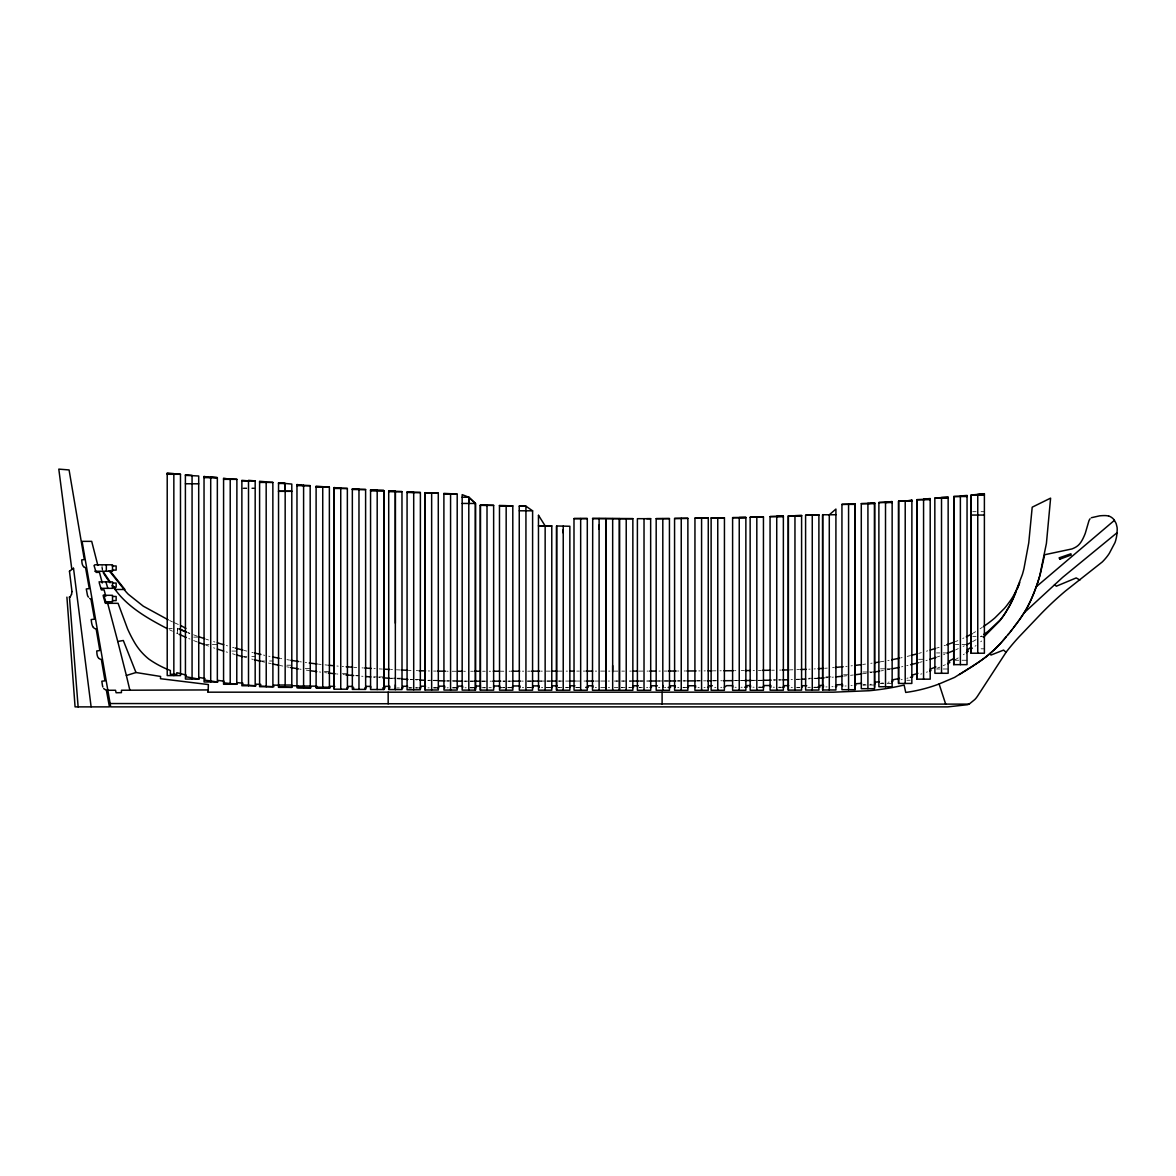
<?xml version="1.0" encoding="UTF-8"?>
<svg xmlns="http://www.w3.org/2000/svg" width="1176" height="1176" viewBox="0 0 1176 1176"><rect width="100%" height="100%" fill="white"/><g stroke="black" fill="none" stroke-linecap="round" stroke-linejoin="round"><path stroke-width="0.75" stroke-dasharray="5 3.75" d="M980.725 641.773L981.651 641.008M975.066 646.241L976.021 645.506M980.431 636.76L981.519 635.995M982.254 627.352L980.049 628.822M975.58 631.674L974.448 632.365A112.514 112.514 0 0 1 973.302 633.026M976.021 639.685L972.567 641.67M963.085 646.418L964.276 645.845M962.703 638.509L963.908 637.951M945.401 664.675L943.196 665.675M958.264 648.637L955.838 649.711M939.874 667.115L937.639 668.027M957.852 640.626L955.397 641.626M943.564 654.709L944.798 654.238M939.83 656.076L937.316 656.943M926.379 672.246L927.511 671.849M944.166 645.697L945.43 645.271M920.705 674.171L921.837 673.804M939.124 647.329L936.596 648.123M925.953 660.589L927.232 660.206M926.438 651.181L927.717 650.813M921.352 652.651L918.794 653.371M922.131 661.691L919.588 662.397M906.872 678.332L908.034 678.008M909.827 655.752L907.255 656.384M906.725 665.66L908.019 665.351M901.022 679.772L902.198 679.507M900.787 657.899L902.08 657.605M901.566 666.836L902.859 666.557M889.879 669.262L887.277 669.761M887.807 660.53L889.1 660.295M883.352 670.482L880.75 670.952M883.882 661.235L879.957 661.912M887.998 682.256L889.188 682.065M870.284 672.672L871.592 672.466M870.784 663.337L872.107 663.132M866.345 673.26L862.405 673.819M865.536 664.072L862.905 664.425M883.235 682.933L880.839 683.227M853.203 675.024L850.571 675.333M851.071 665.881L852.38 665.734M843.986 676.068L846.617 675.788M845.794 666.454L847.117 666.322M832.108 677.229L833.431 677.111M870.093 684.329L871.284 684.226M832.593 667.689L833.916 667.571M828.139 677.567L825.493 677.773M865.315 684.726L862.919 684.902M824.655 668.291L827.301 668.1M814.924 678.508L816.247 678.434M850.983 685.681L852.174 685.623M814.071 668.938L815.394 668.865M808.294 678.905L809.617 678.831M845 686.034L846.205 685.961M808.779 669.203L810.102 669.144M831.858 686.71L833.064 686.652M799.033 679.346L796.372 679.449M825.875 686.946L827.081 686.902M791.08 679.654L792.403 679.61M796.843 669.673L799.504 669.585M790.228 669.864L792.874 669.791M779.144 679.993L780.482 679.963M773.852 680.11L775.175 680.081M779.615 670.085L780.938 670.07M816.306 687.225L813.91 687.269M771.662 670.232L774.322 670.188M761.916 680.331L757.932 680.389M758.402 670.423L761.063 670.394M752.64 680.463L753.963 680.434M743.82 670.599L741.174 670.629M753.096 670.496L754.433 670.482M807.927 687.343L810.308 687.313M740.704 680.595L743.35 680.566M734.544 670.688L735.867 670.673M735.397 680.639L736.72 680.625M704.042 670.893L705.365 670.879M713.332 670.835L715.978 670.82M719.962 670.79L721.285 670.79M712.862 680.786L715.508 680.772M720.815 680.742L722.137 680.742M677.523 671.011L678.846 671.011M698.735 670.923L700.073 670.908M696.942 680.875L699.602 680.86M703.571 680.845L706.232 680.83M666.924 671.055L664.264 671.055M684.153 670.981L685.476 670.981M677.053 680.948L679.713 680.948M683.682 680.933L685.02 680.919M408.866 687.916L411.262 687.916M510.428 687.637L508.032 687.637M396.929 687.96L399.311 687.945M416.039 687.901L417.23 687.886M427.99 687.857L429.181 687.857M433.959 687.842L436.355 687.842M447.1 687.813L448.291 687.813M455.465 687.798L453.069 687.798M465.02 687.769L466.21 687.769M469.797 687.754L473.384 687.74M481.748 687.725L485.335 687.71L482.042 687.725M488.922 687.695L491.303 687.695M503.255 687.651L504.445 687.651M522.365 687.592L523.57 687.592M527.157 687.578L530.729 687.563M541.489 687.534L542.68 687.534M546.267 687.519L549.854 687.504M561.79 687.475L558.218 687.49L561.569 687.49M565.377 687.46L567.773 687.46M579.709 687.431L576.137 687.445M703.968 687.387L705.159 687.387M714.729 687.357L715.919 687.357M741.012 687.254L742.203 687.254M752.949 687.21L754.139 687.21M720.697 687.328L721.888 687.328M735.029 687.284L736.235 687.269M464.05 671.261L465.373 671.261M470.679 671.246L473.34 671.246M501.182 671.217L503.828 671.217M509.135 671.202L510.457 671.202M522.394 671.173L523.717 671.173M527.701 671.173L530.347 671.158M540.96 671.143L542.283 671.143M546.267 671.129L550.236 671.129M562.172 671.114L558.188 671.114M566.156 671.114L567.479 671.114M629.792 671.099L631.115 671.099M643.051 671.099L639.082 671.099M647.035 671.084L648.358 671.084M658.957 671.07L660.295 671.07M503.357 681.154L504.695 681.154M508.664 681.139L509.987 681.139M482.145 681.198L484.806 681.183M490.098 681.183L491.436 681.183M521.923 681.11L523.246 681.11M527.23 681.095L531.199 681.095M540.49 681.08L541.813 681.08M547.119 681.066L549.765 681.066M559.056 681.066L560.379 681.066M616.062 681.051L617.385 681.051M622.692 681.051L624.015 681.051M629.322 681.051L630.645 681.051M639.935 681.036L642.581 681.036M646.565 681.022L647.888 681.022M658.501 681.007L659.824 681.007M663.793 680.992L667.777 680.977M595.247 687.416L596.438 687.416M698 687.401L699.191 687.401M758.932 687.196L761.313 687.196M683.653 687.431L684.844 687.431M243.535 488.099L246.842 488.099M251.811 488.099L255.133 488.099M241.874 488.216L246.842 488.216M251.811 488.216L255.133 488.216M972.773 511.678L976.095 511.678M981.063 511.678L984.385 511.678M168.874 628.616L172.196 628.616M972.773 636.348L976.095 636.348M981.063 636.348L984.385 636.348M193.731 637.113L198.7 637.113M205.741 644.507L209.063 644.507M212.371 644.507L217.339 644.507M955.397 644.521L958.719 644.521M962.027 644.521L967.01 644.521M981.063 648.814L984.385 648.814M231.863 651.063L236.832 651.063M936.537 652.93L939.859 652.93M943.167 652.93L948.15 652.93M243.535 656.443L246.842 656.443M251.811 656.443L255.133 656.443M918.603 659.28L923.572 659.28M955.397 660.25L958.719 660.25M962.027 660.25L967.01 660.25M261.263 661L264.571 661M269.539 661L272.861 661M286.812 665.204L291.795 665.204M305.245 668.644L310.229 668.644M880.53 668.821L885.513 668.821M887.16 668.821L892.143 668.821M936.537 668.997L939.859 668.997M943.167 668.997L948.15 668.997M576.755 671.099L579.415 671.099M583.384 671.099L584.707 671.099M600.627 671.099L604.596 671.099M608.58 671.114L609.903 671.114M613.887 671.114L617.856 671.114M621.839 671.114L624.485 671.114M482.616 671.231L485.262 671.231M489.245 671.231L490.568 671.231M324.385 671.525L329.368 671.525M862.949 671.996L867.917 671.996M869.578 671.996L874.547 671.996M342.407 673.672L347.376 673.672M843.589 674.774L848.572 674.774M355.652 675.436L358.974 675.436M373.88 676.906L377.187 676.906M378.848 676.906L383.817 676.906M825.978 676.876L834.254 676.876M390.373 678.214L395.342 678.214M397.003 678.214L401.971 678.214M808.956 678.258L812.263 678.258M813.924 678.258L818.893 678.258M410.395 679.39L413.702 679.39M415.363 679.39L420.332 679.39M796.622 679.228L801.591 679.228M773.426 679.89L776.733 679.89M778.394 679.89L783.363 679.89M428.329 680.287L431.651 680.287M433.297 680.287L438.28 680.287M751.846 680.301L756.815 680.301M758.476 680.301L763.445 680.301M906.872 680.272L910.18 680.272M734.265 680.536L739.234 680.536M740.895 680.536L745.863 680.536M447.262 680.904L450.57 680.904M452.231 680.904L457.199 680.904M677.935 680.904L681.242 680.904M682.903 680.904L687.872 680.904M696.618 680.816L701.587 680.816M712.788 680.728L717.757 680.728M463.829 681.154L468.798 681.154M470.459 681.154L475.427 681.154M482.042 681.169L487.011 681.169M502.843 681.139L506.165 681.139M507.811 681.139L512.795 681.139M527.598 681.095L532.566 681.095M540.166 681.066L545.149 681.066M546.796 681.066L551.779 681.066M558.247 681.066L563.231 681.066M565.685 681.066L569.86 681.066M575.696 681.051L580.665 681.051M583.987 681.051L587.294 681.051M594.85 681.066L599.113 681.051M600.76 681.051L605.743 681.051M608.11 681.051L609.433 681.051M614.328 681.051L619.296 681.051M621.251 681.051L626.22 681.051M629.542 681.051L632.85 681.051M639.053 681.022L649.005 681.022M657.84 680.977L662.808 680.977M664.469 680.977L669.438 680.977M880.53 683.447L883.852 683.447M887.16 683.447L892.143 683.447M862.949 685.02L866.256 685.02M869.578 685.02L874.547 685.02M758.476 687.225L763.445 687.225M778.394 687.284L783.363 687.284M546.796 687.548L551.779 687.548M566.538 687.49L569.86 687.49M575.696 687.445L579.018 687.445M600.76 687.416L605.743 687.416M608.389 687.416L609.58 687.416M614.357 687.416L617.944 687.416M621.251 687.431L625.117 687.416M629.542 687.431L632.85 687.431M639.053 687.431L642.375 687.431M646.624 687.431L647.814 687.431M658.56 687.431L659.765 687.431M664.543 687.445L665.734 687.445M677.685 687.431L678.875 687.431M682.903 687.431L687.872 687.431M796.622 687.372L799.93 687.372M813.924 687.357L818.893 687.357M470.459 687.769L475.427 687.769M499.535 687.666L504.504 687.666M507.811 687.666L512.795 687.666M527.598 687.607L530.905 687.607M408.733 687.916L412.041 687.916M415.363 687.916L420.332 687.916M433.297 687.872L438.28 687.872M452.231 687.828L457.199 687.828M595.321 671.099L596.644 671.099M456.097 671.261L452.113 671.246M472.87 681.198L470.209 681.183M797.152 687.372L799.548 687.372M621.531 687.416L622.721 687.416M628.69 687.416L629.895 687.416M639.45 687.431L640.641 687.431M464.917 681.169L466.24 681.169M773.249 687.21L774.44 687.225M446.821 671.217L448.144 671.231M779.218 687.254L780.408 687.254M791.169 687.343L792.359 687.357M455.626 681.095L452.98 681.066M436.208 671.099L433.562 671.055M446.351 680.963L448.997 681.007M428.255 670.952L429.578 670.981M437.075 680.728L433.091 680.61M416.319 670.614L417.656 670.658M411.027 670.423L408.381 670.32M427.785 680.404L429.122 680.463M400.428 669.982L396.459 669.805M391.152 669.541L392.475 669.6M415.878 679.86L417.201 679.934M410.571 679.581L411.894 679.654M381.891 669.041L379.231 668.894M373.939 668.6L375.262 668.674M362.032 667.865L363.355 667.953M397.341 678.787L399.987 678.964M390.726 678.361L392.049 678.449M356.74 667.527L354.094 667.336M378.819 677.523L380.142 677.611M373.527 677.126L374.85 677.229M342.201 666.454L343.51 666.557M361.635 676.215L362.958 676.318M356.343 675.774L357.666 675.891M336.909 666.013L338.232 666.13M343.142 674.598L344.465 674.715M327.663 665.146L325.032 664.866M336.542 673.936L337.865 674.068M321.077 664.44L318.446 664.146M327.31 672.922L324.679 672.613M319.416 671.952L320.739 672.128M305.29 662.485L306.598 662.661M300.042 661.735L301.35 661.926M308.906 670.526L306.289 670.129M299.733 669.1L301.041 669.32M289.561 660.089L286.944 659.648M280.417 658.486L281.726 658.722M289.281 667.292L286.679 666.807M282.769 666.057L280.167 665.543M268.701 656.179L270.01 656.443M263.527 655.061L264.82 655.355M271.083 663.631L268.495 663.058M264.615 662.176L262.042 661.588M251.899 652.371L253.178 652.695M251.737 659.045L253.016 659.383M246.739 651.092L244.182 650.446M246.607 657.722L244.035 657.031M232.657 647.329L233.936 647.682M235.097 654.532L232.554 653.783M226.292 645.492L227.556 645.874M226.204 651.886L227.482 652.268M213.606 641.626L214.87 642.023M208.549 640.009L206.035 639.185M213.591 647.814L214.84 648.241M208.564 646.094L206.065 645.227M197.259 636.172L193.511 634.805M197.362 642.008L193.658 640.553M188.557 632.923L189.792 633.408M189.704 633.364L187.675 632.57M188.748 638.539L189.968 639.053M173.93 622.53L178.267 624.471M177.841 633.717L176.459 633.085M172.46 631.203L169.491 629.763M169.638 620.516L172.49 621.898M102.003 567.523L103.312 572.83M102.062 564.803L102.062 569.654M964.349 654.032A122.422 122.422 0 0 1 963.35 654.709M958.22 657.913A134.784 134.784 0 0 1 955.088 659.736M177.576 628.263L177.458 633.541L177.576 628.263"/><path stroke-width="1.5" d="M210.71 477.647L204.08 476.471M230.202 479.338L223.587 478.191L223.572 684.27L236.832 684.27L236.935 682.624L242.873 683.168L242.741 684.829L255.868 685.814L255.986 684.153L260.749 684.447L260.66 686.108L266.629 686.416L273.802 686.755L273.876 685.093L278.653 685.285L278.594 686.946L291.751 687.357L291.795 685.711L297.763 685.858L297.719 687.519L310.876 687.769L310.905 686.122L316.873 686.196L316.858 687.857L330 687.989L330.015 686.328L334.793 686.358M248.504 480.896L241.874 480.337L241.874 685.755L255.133 685.755M285.165 491.333L285.165 483.468L278.536 482.895L278.536 687.357L291.795 687.357L291.795 484.056L278.536 482.895M303.599 485.659L296.969 484.512L296.969 687.769L310.229 687.769M340.746 488.466L334.116 487.57L334.072 688.798M468.798 503.446L468.798 497.227L462.168 494.64L462.168 690.106L475.427 690.106L475.427 503.46L468.798 497.227L462.168 497.227M506.165 689.195L506.165 690.165L499.535 690.165L499.477 505.518M563.231 532.963L563.231 529.597M599.113 529.259L599.113 525.025M612.667 665.572L612.667 671.893M662.808 687.196L662.808 685.505M717.757 517.94L717.757 690.283M867.917 503.637L874.547 502.814L874.547 688.695L861.288 688.695L861.288 503.637L874.547 503.225M905.211 501.138L911.841 500.109M413.702 492.494L407.072 491.891L407.072 689.798L420.332 689.798L420.391 492.509L407.072 492.215M431.651 493.141L425.021 492.685L424.962 689.842M770.868 687.21L770.868 685.549L766.09 685.534L763.694 685.534L763.694 687.196L762.504 687.196M812.263 515.25L818.893 514.823L818.893 690.047L805.633 690.047L805.589 515.25L818.893 515.029M756.815 517.249L763.445 516.837L763.445 690.253L750.185 690.253L750.141 517.264M487.011 505.371L480.381 505.21L480.337 690.121L493.641 690.15L493.641 505.371L480.381 505.048L480.381 690.15M71.971 591.601L71.53 594.321M986.502 656.414A134.667 134.667 0 0 1 983.342 658.839A156.011 156.011 0 0 1 981.21 660.412A186.661 186.661 0 0 1 977.947 662.691L954.589 677.391L939.11 683.976A152.263 152.263 0 0 1 905.726 692.443L904.138 685.049A256.015 256.015 0 0 1 868.976 690.738L833.358 692.179L208.079 692.179L208.167 689.93L121.481 690.239L121.422 692.649L116.101 692.752L115.542 690.253L107.839 690.283M208.079 692.179L208.373 684.564L160.465 678.699L160.597 676.45L135.975 672.51L126.376 675.509L129.86 690.209M97.843 565.406L91.699 541.357L82.085 541.357L110.706 706.879L947.753 706.879L967.436 704.718A12.613 12.613 0 0 0 968.465 704.336L968.906 704.13A8.335 8.335 0 0 0 969.538 703.807L974.61 699.691A19.463 19.463 0 0 0 975.536 698.735A17.273 17.273 0 0 0 976.374 697.736A37.882 37.882 0 0 0 977.594 696.03L1006.288 651.945A224.587 224.587 0 0 1 1018.695 637.26L1041.363 613.46A328.692 328.692 0 0 1 1065.53 590.955L1102.28 561.952A60.667 60.667 0 0 0 1105.763 558.159A49.377 49.377 0 0 0 1107.895 555.44A43.909 43.909 0 0 0 1109.365 553.279L1114.922 542.724A23.006 23.006 0 0 0 1115.701 540.372L1116.303 537.932A45.203 45.203 0 0 0 1116.891 534.33L1117.2 530.067A24.137 24.137 0 0 0 1117.156 528.362A20.712 20.712 0 0 0 1117.068 527.26L1116.23 523.864A17.684 17.684 0 0 0 1115.715 522.703L1114.245 520.101A9.761 9.761 0 0 0 1113.878 519.586L1113.613 519.263A7.953 7.953 0 0 0 1113.172 518.778A9.511 9.511 0 0 0 1112.672 518.293L1112.128 517.852A14.994 14.994 0 0 0 1111.54 517.411A12.466 12.466 0 0 0 1110.497 516.779L1109.674 516.382A11.922 11.922 0 0 0 1109.056 516.146M103.282 596.305L105.399 603.317L118.085 603.317L127.552 628.822A133.358 133.358 0 0 0 133.667 640.979L134.652 642.699A60.652 60.652 0 0 0 139.121 649.24A59.608 59.608 0 0 0 141.664 652.268A60.799 60.799 0 0 0 148.838 659.075L151.366 660.794A99.21 99.21 0 0 0 159.245 665.454A98.666 98.666 0 0 0 170.358 670.496L170.358 674.274L176.826 674.274L176.826 672.701L186.131 675.068L185.808 676.7L188.16 677.155L198.773 679.111L199.053 677.479L204.947 678.464L204.683 680.095L217.722 682.036L217.942 680.404L223.866 681.169L223.661 682.815L236.773 684.27L236.891 479.338L223.572 478.764M1059.311 557.791L1070.954 553.764M1071.292 554.954L1060.017 559.129M71.516 594.35L70.281 596.805M1012.859 628.557L1019.269 620.017A134.167 134.167 0 0 0 1020.812 617.856A123.465 123.465 0 0 0 1023.017 614.548L1026.031 609.609A110.412 110.412 0 0 0 1029.132 603.758A129.389 129.389 0 0 0 1030.838 600.157A152.704 152.704 0 0 0 1032.44 596.526L1033.469 594.071A166.345 166.345 0 0 0 1036.232 586.78L1037.114 584.266A167.742 167.742 0 0 0 1038.349 580.488A181.942 181.942 0 0 0 1039.51 576.681A186.22 186.22 0 0 0 1040.584 572.859L1044.626 554.749L1071.865 548.957A28.195 28.195 0 0 0 1074.129 547.987L1075.276 547.399A18.184 18.184 0 0 0 1076.319 546.781L1077.275 546.105A13.891 13.891 0 0 0 1078.451 545.12L1079.259 544.282A16.714 16.714 0 0 0 1079.788 543.68A19.463 19.463 0 0 0 1080.553 542.665L1080.803 542.312A28.665 28.665 0 0 0 1082.008 540.387A41.689 41.689 0 0 0 1083.361 537.8L1084.198 535.962A51.082 51.082 0 0 0 1085.345 533.095L1088.932 520.806A12.774 12.774 0 0 1 1089.299 520.057L1089.77 519.219A6.88 6.88 0 0 1 1090.049 518.807M983.357 637.436L999.321 621.34A97.976 97.976 0 0 0 1002.202 617.532L1004.26 614.592A102.312 102.312 0 0 0 1006.818 610.565A103.532 103.532 0 0 0 1008.626 607.477L1009.214 606.434A110.235 110.235 0 0 0 1010.89 603.259L1011.772 601.48A116.365 116.365 0 0 0 1012.845 599.245L1022.385 574.447A156.364 156.364 0 0 0 1023.943 568.684L1028.75 542.856L1032.205 507.179L1050.609 498.124L1046.419 543.371L1039.76 575.814A168.727 168.727 0 0 1 1038.628 579.621A177.017 177.017 0 0 1 1036.541 585.913L1034.233 592.131A162.494 162.494 0 0 1 1031.69 598.246A135.872 135.872 0 0 1 1030.044 601.877L1027.677 606.61A105.619 105.619 0 0 1 1026.398 608.947A98.24 98.24 0 0 1 1024.384 612.373L1019.225 620.075M1019.798 582.385L1019.313 583.575A85.951 85.951 0 0 1 1017.813 587.265A79.159 79.159 0 0 1 1016.711 589.676L1013.609 595.541A81.306 81.306 0 0 1 1010.801 600.039L1006.891 605.39A93.507 93.507 0 0 1 1004.363 608.448L994.984 617.812A99.681 99.681 0 0 1 991.927 620.355L990.883 621.178A114.381 114.381 0 0 1 987.708 623.574L986.635 624.338A163.214 163.214 0 0 1 983.357 626.617M1019.386 583.516L1017.093 589.338M1015.843 592.41L1014.888 594.703A156.07 156.07 0 0 1 1012.977 598.966A137.754 137.754 0 0 1 1011.433 602.2M1011.037 602.965L1010.654 603.7A92.786 92.786 0 0 1 1009.493 605.905L1005.274 613.034A83.511 83.511 0 0 1 1003.907 615.107L1003.716 615.386A61.916 61.916 0 0 1 1000.541 619.634L988.031 631.424A113.646 113.646 0 0 1 983.709 634.496M66.914 597.129L75.073 706.879L109.442 706.879L106.31 689.856A7.806 7.806 0 0 1 105.37 689.695L103.664 688.592M1017.652 622.222L1018.445 621.149M1016.917 623.207L1013.712 627.44M1010.419 631.703L1012.903 628.499M1012.095 629.542L1009.581 632.747M971.758 666.865L982.666 659.339A147.426 147.426 0 0 0 984.797 657.751A128.302 128.302 0 0 0 988.928 654.429L994.514 649.475A125.273 125.273 0 0 0 997.366 646.697L998.292 645.756A150.043 150.043 0 0 0 1001.07 642.787L1009.64 632.673M1007.935 634.805L1008.758 633.776M1006.244 636.863L1002.79 640.876M1001.908 641.875L998.292 645.756A124.847 124.847 0 0 1 996.484 647.579L993.617 650.328A124.744 124.744 0 0 1 990.648 652.974L989.575 653.9A124.744 124.744 0 0 1 986.385 656.517M70.134 596.982L69.178 597.099M1024.12 612.814L1062.619 577.387L1117.068 532.713M822.656 689.974L822.656 514.72L829.286 514.809L835.915 509.076L835.915 689.974L822.656 689.974L822.612 514.72L823.406 514.735M829.286 689.974L829.286 514.809L835.915 514.706M1036.232 586.78L1114.407 520.351M69.472 571.183L73.515 568.258L91.111 706.776M73.5 568.273L71.839 569.463L58.8 469.121L69.075 469.944L84.334 559.555L81.688 559.908L82.011 562.981A11.966 11.966 0 0 0 82.246 564.01A8.364 8.364 0 0 0 82.511 564.833A6.439 6.439 0 0 0 82.702 565.288L82.776 565.45A8.438 8.438 0 0 0 83.011 565.891L83.643 566.714M966.349 652.665L968.318 651.269L967.348 649.931L971.2 647.094L972.199 648.417M971.347 667.13L959.381 674.554M954.28 658.295L949.003 661.103L949.752 662.573L947.577 663.646M968.906 704.13L110.132 703.542M966.657 644.683L967.848 644.095A157.76 157.76 0 0 0 971.391 642.287M1091.328 517.734L1099.501 515.867A46.481 46.481 0 0 1 1103.279 515.602A31.09 31.09 0 0 1 1104.955 515.588A25.152 25.152 0 0 1 1106.454 515.661L1108.645 516.029M954.633 650.24L947.268 653.283M935.905 666.939L930.334 669.07L930.907 670.629L929.775 671.04M954.162 642.111L946.68 644.845M936.067 657.369L929.76 659.427M917.912 673.348L912.194 675.112L912.664 676.7L910.356 677.361M935.332 648.505L930.26 650.049M917.515 653.724L911.106 655.429M918.309 662.75L910.591 664.734M899.493 658.178L891.702 659.795M898.964 667.409L892.481 668.747M107.677 603.317L117.762 641.479L123.318 640.494L135.975 672.51M891.57 681.668L892.746 681.463L892.452 679.831A168.829 168.829 0 0 0 895.98 679.169A168.741 168.741 0 0 0 899.478 678.42M879.442 671.173L874.209 672.055M878.648 662.117L874.723 662.735M861.097 673.995L854.526 674.862M861.596 664.602L855.011 665.425M879.457 681.727L874.709 682.242L874.87 683.888M984.371 493.685L971.126 495.052L971.067 653.224L984.385 653.224L984.385 493.685L977.756 495.052M842.663 676.215L836.062 676.861M843.148 666.718L835.239 667.468M923.572 679.169L923.572 499.109L930.201 498.536L930.201 679.169L916.942 679.169L916.898 499.682L930.201 499.109M934.891 498.124L948.15 496.978L948.15 673.289L934.891 673.289L934.832 498.124L948.15 498.124M911.841 500.638L898.611 501.138L898.538 683.447L911.841 683.447L911.885 500.109M824.17 677.876L817.57 678.346M885.513 686.74L885.513 502.079L892.143 501.608L892.143 686.74L878.884 686.74L878.884 502.534L892.143 501.608M861.611 683.33L855.643 683.741L855.76 685.387L854.555 685.476M823.332 668.38L818.04 668.703M855.202 510.693L855.202 504.004L855.202 689.695L841.942 689.695L841.942 504.386L855.202 504.004L855.246 689.136M835.445 686.534L836.65 686.475L836.562 684.814L842.53 684.505L842.619 686.152M805.648 679.037L801.679 679.228M806.119 669.32L800.827 669.526M770.104 516.602L783.363 516.088L783.363 690.194L770.104 690.194L770.06 516.587L783.363 516.602M783.363 516.088L776.733 516.337L776.733 690.194M788.435 679.743L783.128 679.89M756.815 517.058L750.185 517.264L763.445 517.058L756.815 517.058L756.815 690.253M788.905 669.894L782.275 670.041M817.496 687.196L819.893 687.137L819.848 685.476L823.435 685.373L823.479 687.034M739.234 690.268L739.234 517.514L745.863 517.366L745.863 690.268L732.604 690.268L732.604 517.646L745.863 517.514M771.191 680.169L763.239 680.301M770.339 670.246L762.386 670.364M681.242 518.381L687.872 518.293L687.872 690.297L674.612 690.297L674.568 518.469L681.242 518.381L681.242 690.297M694.957 518.175L708.217 517.984L694.957 518.175L694.913 690.297L708.217 690.297L708.275 517.984M711.127 517.94L724.387 517.763L711.127 517.94L711.127 690.283L724.387 690.283L724.445 517.763M745.143 670.585L750.45 670.526M744.687 680.551L751.302 680.478M662.808 518.601L669.438 518.528L669.497 690.297L656.179 690.297L656.179 518.645L662.808 518.601L662.808 690.297M574.035 518.572L587.294 518.498L587.294 690.224L574.035 690.224L573.991 518.572L587.294 518.572M733.221 670.702L723.931 670.761M711.995 670.849L708.025 670.864M707.555 680.816L711.539 680.801M723.46 680.728L732.751 680.654M806.707 685.696L801.929 685.726L801.929 687.372M686.813 670.981L696.089 670.937M669.1 680.977L675.73 680.963M687.666 680.919L695.619 680.875M407.675 686.269L402.898 686.284L402.898 687.931L401.707 687.945M425.594 686.211L420.817 686.225L420.817 687.886L419.626 687.886M480.558 686.064L475.765 686.078L475.78 687.74L474.575 687.74M712.333 685.711L708.746 685.711L708.746 687.372L707.555 687.372M382.582 688.004L384.978 687.989L384.978 686.343L389.756 686.328L389.756 687.975M364.663 688.063L365.854 688.048L365.854 686.402L370.631 686.387L370.646 688.048M437.545 687.842L438.736 687.828L438.736 686.181L444.704 686.167L444.719 687.813M456.655 687.784L457.861 687.784L457.846 686.122L461.433 686.122L462.624 686.122L462.638 687.769M500.873 687.666L499.668 687.666L499.668 686.005L494.89 686.02L493.7 686.034L493.7 687.681M511.619 687.637L514 685.961L519.983 685.946L519.983 687.607M531.934 687.563L533.125 687.563L533.125 685.902L539.093 685.887L539.093 687.534M551.044 687.504L552.235 687.504L552.235 685.843L557.012 685.828M744.584 687.24L746.981 687.24L746.981 685.579L750.553 685.564L750.567 687.225M724.284 687.313L726.665 685.652L732.633 685.623L732.648 687.284M644.022 518.69L650.651 518.675L650.71 690.283L637.392 690.283L637.392 518.675L644.022 518.69L644.022 690.283M462.727 671.261L457.42 671.261M474.663 671.231L479.97 671.231M493.229 671.231L499.859 671.217M511.78 671.202L519.748 671.187M531.67 671.158L539.637 671.143M551.559 671.129L556.865 671.114M632.453 671.099L637.745 671.099M649.681 671.084L656.311 671.07M668.247 671.04L676.2 671.026M500.711 681.154L492.759 681.183M512.648 681.139L520.601 681.11M532.537 681.095L539.167 681.08M551.088 681.066L556.395 681.066M631.982 681.051L638.612 681.036M649.211 681.022L657.163 681.007M574.932 685.784L570.154 685.799L570.154 687.46M585.692 687.431L588.073 687.431L588.073 685.77L589.264 685.77L592.851 685.77L592.851 687.416M668.13 687.445L670.511 687.431L670.511 685.784L675.289 685.784L675.289 687.431M687.24 687.431L688.43 687.416L688.43 685.77L693.208 685.755L695.604 685.755L695.604 687.416M167.213 473.634L180.472 474.281L180.531 675.597L167.213 675.583L167.213 472.972L173.842 473.634L173.842 675.583M167.213 474.281L180.472 474.281M185.441 475.369L198.7 475.986L198.744 679.067M204.08 477.059L217.339 477.647L217.339 681.977L204.08 681.977L204.036 476.471M204.08 477.647L217.339 477.647L210.71 477.059L210.71 681.977M223.572 479.338L236.832 479.338M241.874 480.896L255.133 480.896L248.504 480.337L248.504 685.755M259.602 481.837L272.861 482.41L272.906 686.71L259.602 686.71L259.602 481.278L266.173 481.837L266.232 686.71M259.602 482.41L272.861 482.41M278.536 483.468L285.165 483.468L285.165 687.357M185.441 483.748L198.7 483.821M296.969 485.085L310.17 485.659L310.273 687.769M296.969 485.659L310.229 485.659M316.109 486.702L329.368 487.217L329.412 687.989M316.109 487.217L329.368 487.231L316.109 486.158L316.109 687.989L329.368 687.989M334.116 488.04L347.346 488.466L347.42 689.195M334.116 488.466L347.376 488.466M352.344 489.157L365.604 489.525L365.648 689.401L352.344 689.401L352.344 488.76L358.974 489.157L358.974 689.401M352.344 489.525L365.604 489.525M370.558 490.186L383.817 490.583L383.861 689.533L370.558 689.533L370.558 489.804L377.187 490.186L377.187 689.533M383.729 490.568L370.558 490.568L383.817 490.583L383.817 689.533M278.536 491.245L291.795 491.245M388.712 491.245L401.927 491.612M278.536 491.333L291.795 491.333M388.712 491.627L401.971 491.627L402.016 689.577L388.712 689.577L388.712 490.862L395.342 491.245L395.342 689.577M407.072 492.494L420.332 492.509M425.021 492.906L438.28 493.141L438.325 689.974L425.021 689.974L425.021 492.685M425.021 493.141L438.28 493.141M443.94 493.729L457.199 494.199L457.199 690.062L443.94 690.062L443.896 493.376L450.57 493.729L450.57 690.062M443.94 494.199L457.199 494.199M984.385 494.42L977.756 494.42L977.756 653.224M984.385 495.052L971.126 495.052L971.126 653.224M967.01 495.978L953.751 496.522L953.692 664.646L967.01 664.646L967.054 495.419L960.38 495.978L960.38 664.646M967.01 496.522L953.751 496.522L953.751 664.646M948.15 497.536L941.52 497.536L941.52 673.289M930.201 499.682L916.942 499.682L916.942 679.169M911.841 501.138L898.582 501.138L898.582 683.447M885.543 502.079L892.143 502.079L885.513 502.52M878.884 502.534L892.143 502.534M462.168 503.446L475.427 503.46L468.798 497.227L468.798 690.106M861.288 503.637L874.547 503.637M841.942 504.386L855.202 504.372M480.381 505.371L493.641 505.371M499.535 505.695L506.136 505.695M499.535 505.856L512.795 505.856L512.839 690.165L506.165 690.165L506.165 505.856M519.307 506.18L525.937 506.18L532.566 510.81L519.307 510.796M971.126 515.059L984.385 515.059M805.633 515.25L818.893 515.25M801.591 515.647L788.332 515.896L788.288 690.121L801.591 690.121L801.591 515.397L794.961 515.647L794.961 690.121M801.591 515.896L788.332 515.896L788.332 690.121M783.363 516.337L776.733 516.587M732.604 517.646L745.863 517.646M592.704 518.498L592.484 690.253L605.743 690.253L605.743 518.528L592.498 518.498L605.743 518.543M674.612 518.469L687.872 518.381M619.296 690.268L606.037 690.268L605.993 518.543L619.296 518.601M619.59 518.66L632.85 518.66L632.85 690.268L619.59 690.268L619.546 518.601M646.741 518.675L650.651 518.675M656.179 518.645L669.438 518.601M538.52 525.745L551.779 525.878L551.779 690.18L538.52 690.18L538.461 515.308M538.52 525.878L551.779 525.878M94.8 564.803L112.514 564.803L112.514 571.271L94.8 571.271M112.234 565.965L116.159 565.965L116.159 570.11L112.19 570.11M98.99 581.885L112.514 581.885L112.514 588.338L100.945 588.338M112.514 583.046L116.159 583.046L116.159 587.192L112.514 587.192M103.106 595.306L112.514 595.306L112.514 601.774L105.002 601.774M112.514 596.467L116.159 596.467L116.159 600.613L112.514 600.613M570.125 671.099L574.109 671.099M586.045 671.099L592.675 671.099M198.7 679.067L185.441 679.067L185.396 474.751L192.07 475.369L192.07 679.067M569.654 681.066L574.961 681.051M586.898 681.051L593.527 681.066M480.822 681.198L474.193 681.198M278.536 685.035L291.795 685.035M638.259 685.77L633.482 685.77L633.482 687.431L632.276 687.431M657.369 685.784L651.401 685.784L651.401 687.431L650.196 687.431M296.969 686.064L310.229 686.064M316.109 687.196L329.368 687.196M353.902 688.063L352.712 688.063L352.712 686.416L347.934 686.416L347.934 688.063L346.744 688.063M347.376 689.195L334.116 689.195L334.116 487.57M556.601 690.209L569.86 690.209L569.86 526.26L556.601 525.981L556.542 690.18L556.601 525.981M606.037 518.543L632.85 518.66M462.256 681.154L456.95 681.11M445.483 671.202L437.531 671.129M788.787 685.667L784.01 685.637L783.995 687.284L782.804 687.284M445.028 680.933L438.398 680.772M499.535 505.518L512.795 505.856M425.609 670.893L418.979 670.702M407.043 670.276L401.751 670.041M425.139 680.301L419.847 680.066M389.829 669.467L383.214 669.115M388.712 490.862L395.239 491.245M407.925 679.434L401.31 679.037M371.293 668.438L364.678 668.027M389.403 678.273L382.788 677.802M352.771 667.248L346.156 666.763M370.881 676.935L365.604 676.523M353.711 675.553L345.788 674.848M334.263 665.778L328.986 665.278M335.219 673.789L328.633 673.069M317.123 663.999L309.229 663.014M316.785 671.614L310.229 670.717M298.719 661.544L290.869 660.309M298.425 668.894L290.59 667.527M279.109 658.237L272.597 656.972M278.874 665.278L272.391 663.911M260.925 654.488L254.472 652.989M260.749 661.279L254.31 659.707M242.888 650.107L235.215 648.035M242.756 656.678L236.376 654.9M223.749 644.742L217.398 642.816M223.675 651.092L217.369 649.064M204.771 638.759L198.509 636.613M204.815 644.771L198.597 642.478M186.646 632.159L179.575 629.175M186.102 631.938L178.781 628.807M186.308 637.495L179.046 634.261M1059.841 559.07L1059.253 558.071M168.212 619.811L143.296 606.184L128.36 594.306A64.151 64.151 0 0 1 125.832 591.587L110.529 572.477A54.596 54.596 0 0 0 108.912 570.948M167.506 628.778C150.205 619.678 132.52 609.918 119.496 595.041A221.397 221.397 0 0 1 112.073 585.575M181.163 625.75L185.926 628.381M1079.862 580.062L1076.216 577.916L1056.342 586.207L1054.49 584.59M99.137 658.589L99.784 658.972A4.469 4.469 0 0 0 100.239 659.163L101.356 659.486L105.002 680.83L101.827 681.213L102.459 685.505A14.479 14.479 0 0 0 102.724 686.578L102.871 687.019M89.685 598.422L89.788 598.496A7.585 7.585 0 0 0 90.949 599.187L94.492 619.149L91.184 619.576L91.522 622.236A25.372 25.372 0 0 0 91.802 623.736A20.404 20.404 0 0 0 91.993 624.515A12.76 12.76 0 0 0 92.213 625.22A11.275 11.275 0 0 0 92.492 626.014L92.757 626.573M1006.024 652.298L1003.584 650.093L990.986 655.047L989.942 653.577M98.813 658.354L97.873 657.149A8.702 8.702 0 0 1 97.593 656.502A9.364 9.364 0 0 1 97.388 655.885A11.481 11.481 0 0 1 97.211 655.194L97.123 654.826A14.626 14.626 0 0 1 96.947 653.738L96.741 650.96L99.842 650.519L96.167 628.969A7.762 7.762 0 0 1 95.565 628.807A6.145 6.145 0 0 1 95.036 628.616L94.58 628.396A4.528 4.528 0 0 1 94.065 628.072A4.307 4.307 0 0 1 93.316 627.396L92.977 626.94M113.293 586.177L115.836 589.485L124.891 589.485L110.529 571.492A54.596 54.596 0 0 0 109.721 570.713M110.132 581.885L103.312 571.83M538.52 515.308L545.149 525.878M939.11 683.976L945.68 704.145M94.007 565.421L96.123 572.374L99.475 572.374L102.253 583.002M105.884 581.885L107.839 588.338M99.284 583.002L101.371 589.911L104.12 589.911L105.781 596.305M103.826 595.306L105.767 601.774M117.762 641.479L126.376 675.509M69.457 571.213L71.971 591.572M69.502 597.775L78.13 706.879M322.738 487.217L322.738 687.989M905.211 500.638L905.211 683.447M874.606 502.814L874.606 687.298M867.917 503.225L867.917 688.695M848.572 504.372L848.572 689.695M812.263 515.029L812.263 690.047M701.587 518.072L701.587 690.297M662.103 692.179L662.103 704.13M626.22 518.645L626.22 690.268M619.34 518.601L619.34 690.268M612.667 518.572L612.667 690.268M599.113 518.513L599.113 690.253M580.665 518.528L580.665 690.224M563.231 526.113L563.231 690.209M545.149 525.745L545.149 690.18M532.61 510.81L532.566 690.18L519.307 690.18L519.248 506.018L525.937 506.18L525.937 690.18M487.011 505.21L487.011 690.15M475.471 503.46L475.471 690.106M431.651 492.906L431.651 689.974M413.702 492.215L413.702 689.798M395.342 491.245L395.342 623.192M395.342 677.846L395.342 678.64M395.342 684.888L395.342 689.504M388.168 692.179L388.168 703.836M340.746 488.04L340.746 689.195M303.599 485.085L303.599 687.769M255.177 480.896L255.177 685.755M230.217 478.764L230.202 684.27M106.34 564.803L106.34 571.271M110.044 582.796A221.397 221.397 0 0 1 103.312 572.83M972.155 633.688A112.514 112.514 0 0 1 970.994 634.334L968.657 635.599A118.644 118.644 0 0 1 966.304 636.789M88.435 597.114A6.924 6.924 0 0 1 88.082 596.585L87.759 596.011A6.982 6.982 0 0 1 87.494 595.438L86.289 588.955L89.288 588.588L85.569 567.699A6.365 6.365 0 0 1 85.128 567.552A7.791 7.791 0 0 1 84.613 567.346L84.51 567.288A4.557 4.557 0 0 1 84.113 567.067"/></g></svg>
